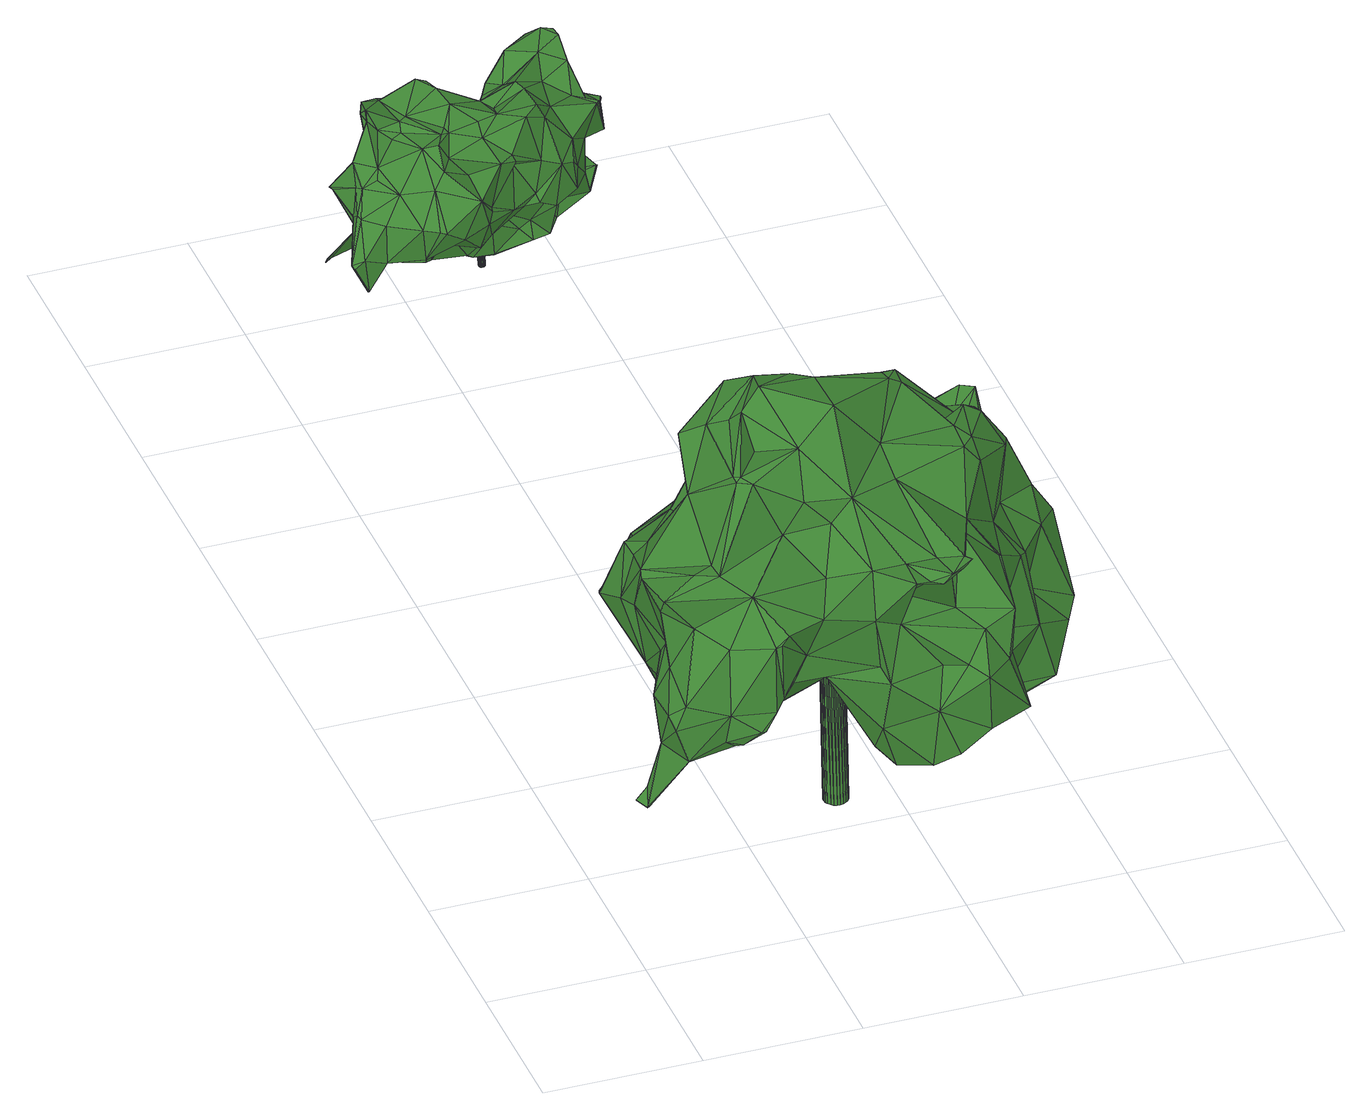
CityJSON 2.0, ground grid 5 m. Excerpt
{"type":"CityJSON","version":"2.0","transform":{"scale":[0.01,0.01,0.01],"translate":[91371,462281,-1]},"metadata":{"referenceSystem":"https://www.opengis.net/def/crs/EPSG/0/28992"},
"CityObjects":{
"tree1":{"type":"SolitaryVegetationObject","attributes":{"gtid":159,"crown_width_m":13.88,"crown_median_z":7.69,"trunk_H_m":7.8,"trunk_DBH_m":0.761,"trunk_radius_m":0.38,"trunk_base_height_m":-0.11,"original_gtid":"163"},"geometry":[{"type":"Solid","lod":"3","boundaries":[[[[0,1,2]],[[3,4,5]],[[6,7,8]],[[9,10,11]],[[12,13,14]],[[15,16,17]],[[18,19,20]],[[0,21,1]],[[22,23,24]],[[25,26,27]],[[28,27,26]],[[29,30,31]],[[32,30,33]],[[34,30,32]],[[35,36,37]],[[38,39,40]],[[41,42,43]],[[44,45,46]],[[47,48,49]],[[50,51,52]],[[53,54,55]],[[56,57,58]],[[9,59,48]],[[9,48,10]],[[60,61,62]],[[63,64,65]],[[66,67,68]],[[69,70,71]],[[72,73,74]],[[36,75,50]],[[73,72,65]],[[35,76,77]],[[78,79,80]],[[81,80,79]],[[21,82,83]],[[84,85,86]],[[87,19,88]],[[23,89,24]],[[0,90,21]],[[91,92,93]],[[94,95,96]],[[97,98,99]],[[100,38,40]],[[100,66,38]],[[101,102,95]],[[103,84,94]],[[103,94,16]],[[103,85,84]],[[21,104,47]],[[103,16,15]],[[58,69,105]],[[106,107,108]],[[109,110,111]],[[112,113,114]],[[115,116,61]],[[117,118,110]],[[119,26,120]],[[28,26,119]],[[49,48,59]],[[81,121,80]],[[32,122,34]],[[123,124,125]],[[126,97,127]],[[128,49,129]],[[130,131,132]],[[130,133,131]],[[37,106,76]],[[134,135,136]],[[53,55,91]],[[53,91,137]],[[15,10,138]],[[104,21,90]],[[63,139,64]],[[80,131,140]],[[141,142,39]],[[6,143,7]],[[80,144,131]],[[74,145,146]],[[2,147,148]],[[149,150,71]],[[151,60,152]],[[74,153,145]],[[147,154,155]],[[147,155,156]],[[32,33,157]],[[158,159,160]],[[161,68,67]],[[51,162,163]],[[33,164,165]],[[6,145,143]],[[7,136,8]],[[8,136,135]],[[73,65,64]],[[166,167,168]],[[119,81,169]],[[106,124,76]],[[164,29,170]],[[63,171,90]],[[83,1,21]],[[2,1,83]],[[85,172,126]],[[173,174,133]],[[93,175,137]],[[176,142,141]],[[177,178,37]],[[177,37,52]],[[179,180,181]],[[182,183,184]],[[152,60,62]],[[15,172,103]],[[6,168,23]],[[185,40,186]],[[185,186,187]],[[98,126,138]],[[98,138,10]],[[18,20,188]],[[164,157,165]],[[135,134,169]],[[32,157,170]],[[133,189,173]],[[190,191,159]],[[157,33,165]],[[72,74,12]],[[37,76,35]],[[153,192,193]],[[194,195,181]],[[32,170,122]],[[52,37,36]],[[117,173,189]],[[196,197,135]],[[107,163,108]],[[198,66,100]],[[198,110,66]],[[110,198,117]],[[199,200,151]],[[151,201,199]],[[161,67,202]],[[103,172,85]],[[172,138,126]],[[203,204,155]],[[205,206,207]],[[208,209,155]],[[16,210,11]],[[144,211,212]],[[213,130,132]],[[109,34,122]],[[109,111,34]],[[141,62,214]],[[214,176,141]],[[145,215,143]],[[145,153,215]],[[153,193,215]],[[73,153,74]],[[135,169,79]],[[79,196,135]],[[170,157,164]],[[183,216,217]],[[169,134,204]],[[87,20,19]],[[169,204,119]],[[218,219,220]],[[139,220,219]],[[190,36,35]],[[159,36,190]],[[13,188,221]],[[222,113,44]],[[175,70,69]],[[91,55,223]],[[224,162,225]],[[58,57,53]],[[5,140,174]],[[61,226,115]],[[12,14,72]],[[227,210,228]],[[227,11,210]],[[229,43,87]],[[125,124,106]],[[187,230,3]],[[213,35,77]],[[44,46,24]],[[182,231,183]],[[232,113,214]],[[233,93,234]],[[166,197,78]],[[166,235,197]],[[236,26,25]],[[25,27,149]],[[15,138,172]],[[237,238,239]],[[204,27,119]],[[150,27,204]],[[11,17,16]],[[33,30,164]],[[75,240,241]],[[117,198,3]],[[117,3,173]],[[110,118,111]],[[91,223,92]],[[209,208,56]],[[203,150,204]],[[3,242,4]],[[135,197,8]],[[72,14,65]],[[236,191,243]],[[207,213,205]],[[140,244,80]],[[49,245,246]],[[168,167,247]],[[168,247,23]],[[227,128,129]],[[60,151,200]],[[47,49,246]],[[47,104,48]],[[39,123,125]],[[210,225,228]],[[129,49,59]],[[129,59,227]],[[61,60,200]],[[171,248,127]],[[246,249,82]],[[112,44,113]],[[56,246,57]],[[250,141,39]],[[250,39,125]],[[131,174,140]],[[133,174,131]],[[15,17,10]],[[188,251,252]],[[252,114,188]],[[253,254,255]],[[232,214,116]],[[101,201,102]],[[101,229,226]],[[234,241,158]],[[23,145,6]],[[256,184,217]],[[100,185,187]],[[257,258,259]],[[243,191,190]],[[150,149,27]],[[22,260,146]],[[147,2,83]],[[93,241,234]],[[160,233,234]],[[51,163,178]],[[222,44,89]],[[222,89,230]],[[147,249,154]],[[147,83,249]],[[259,191,236]],[[261,262,263]],[[263,262,245]],[[218,63,90]],[[218,90,0]],[[167,4,247]],[[264,221,86]],[[108,163,265]],[[47,246,82]],[[254,46,45]],[[24,46,254]],[[148,0,2]],[[167,166,244]],[[10,17,11]],[[123,161,202]],[[123,266,161]],[[181,111,118]],[[267,242,89]],[[230,89,242]],[[268,128,269]],[[13,264,14]],[[196,79,78]],[[236,25,259]],[[270,136,271]],[[271,136,7]],[[198,100,3]],[[3,100,187]],[[202,67,122]],[[66,110,109]],[[191,259,258]],[[191,258,159]],[[151,272,201]],[[66,122,67]],[[109,122,66]],[[59,9,11]],[[213,132,205]],[[205,132,211]],[[127,248,273]],[[267,89,23]],[[126,98,97]],[[28,119,27]],[[264,273,14]],[[80,121,144]],[[210,95,102]],[[208,155,154]],[[137,58,53]],[[224,225,210]],[[96,95,210]],[[239,255,45]],[[64,192,73]],[[252,12,238]],[[260,238,12]],[[127,97,171]],[[49,128,245]],[[100,40,185]],[[42,87,43]],[[123,202,194]],[[123,39,266]],[[266,39,38]],[[159,258,160]],[[19,116,88]],[[115,88,116]],[[274,123,194]],[[188,13,251]],[[12,251,13]],[[252,251,12]],[[273,264,86]],[[254,45,255]],[[108,265,275]],[[199,101,226]],[[108,125,106]],[[108,250,125]],[[174,173,5]],[[249,56,154]],[[154,56,208]],[[203,209,276]],[[56,249,246]],[[116,19,277]],[[120,121,119]],[[179,130,180]],[[179,133,130]],[[147,156,231]],[[178,107,37]],[[106,37,107]],[[88,229,87]],[[115,229,88]],[[272,152,278]],[[83,82,249]],[[3,5,173]],[[18,277,19]],[[94,84,43]],[[84,41,43]],[[86,279,273]],[[266,68,161]],[[77,76,274]],[[77,274,194]],[[70,233,71]],[[147,231,148]],[[213,77,180]],[[213,180,130]],[[16,94,96]],[[184,143,215]],[[96,210,16]],[[192,139,219]],[[62,61,116]],[[214,62,116]],[[13,221,264]],[[257,160,258]],[[280,281,243]],[[207,281,213]],[[175,233,70]],[[93,233,175]],[[144,121,120]],[[148,219,218]],[[203,155,209]],[[108,141,250]],[[152,62,141]],[[175,58,137]],[[69,58,175]],[[230,186,222]],[[188,114,18]],[[222,186,176]],[[222,176,214]],[[232,116,277]],[[152,272,151]],[[59,11,227]],[[122,282,202]],[[200,226,61]],[[199,226,200]],[[282,194,202]],[[104,90,283]],[[171,283,90]],[[97,104,171]],[[171,104,283]],[[101,94,229]],[[146,260,12]],[[141,108,278]],[[141,278,152]],[[117,189,118]],[[179,118,189]],[[128,263,245]],[[188,20,42]],[[87,42,20]],[[22,146,23]],[[63,220,139]],[[93,92,241]],[[128,241,92]],[[268,241,128]],[[169,81,79]],[[274,124,123]],[[136,270,134]],[[204,134,270]],[[137,91,93]],[[156,155,216]],[[5,167,244]],[[196,78,197]],[[105,276,209]],[[24,89,44]],[[216,204,270]],[[284,119,121]],[[284,121,81]],[[277,113,232]],[[8,197,168]],[[66,68,38]],[[38,68,266]],[[8,168,6]],[[158,160,234]],[[182,192,231]],[[35,280,190]],[[167,5,4]],[[47,82,21]],[[36,50,52]],[[168,197,235]],[[50,162,51]],[[146,145,23]],[[114,113,18]],[[277,18,113]],[[181,195,34]],[[285,162,50]],[[285,50,268]],[[268,50,75]],[[268,75,241]],[[239,45,44]],[[252,238,237]],[[148,218,0]],[[190,280,243]],[[42,221,188]],[[3,230,242]],[[261,286,55]],[[255,238,253]],[[260,253,238]],[[189,133,179]],[[112,239,44]],[[204,216,155]],[[10,99,98]],[[48,99,10]],[[214,113,222]],[[194,180,77]],[[181,180,194]],[[223,286,261]],[[35,213,280]],[[171,63,248]],[[65,248,63]],[[22,24,254]],[[112,114,239]],[[114,237,239]],[[42,86,221]],[[56,58,105]],[[56,105,209]],[[143,256,7]],[[132,131,212]],[[132,212,211]],[[144,212,131]],[[223,55,286]],[[287,92,288]],[[92,223,288]],[[223,263,288]],[[233,160,257]],[[194,31,195]],[[282,31,194]],[[34,31,30]],[[195,31,34]],[[111,181,34]],[[233,257,71]],[[25,257,259]],[[149,257,25]],[[71,257,149]],[[229,94,43]],[[4,242,267]],[[95,94,101]],[[187,186,230]],[[14,273,248]],[[14,248,65]],[[218,220,63]],[[183,156,216]],[[146,12,74]],[[241,240,158]],[[52,51,177]],[[287,128,92]],[[284,81,119]],[[39,142,40]],[[186,40,142]],[[186,142,176]],[[280,213,281]],[[236,243,206]],[[177,51,178]],[[115,226,229]],[[207,206,243]],[[289,236,206]],[[243,281,207]],[[289,290,120]],[[247,4,267]],[[211,290,205]],[[206,205,290]],[[289,206,290]],[[114,252,237]],[[143,184,256]],[[271,7,256]],[[73,192,153]],[[122,170,282]],[[282,170,29]],[[30,29,164]],[[182,193,192]],[[192,219,231]],[[139,192,64]],[[41,86,42]],[[101,199,201]],[[84,86,41]],[[182,215,193]],[[184,215,182]],[[285,291,162]],[[148,231,219]],[[225,162,291]],[[268,291,285]],[[225,291,268]],[[29,31,282]],[[273,279,127]],[[126,279,85]],[[127,279,126]],[[85,279,86]],[[156,183,231]],[[184,183,217]],[[256,217,271]],[[270,217,216]],[[270,271,217]],[[23,247,267]],[[289,120,236]],[[120,26,236]],[[211,144,290]],[[120,290,144]],[[150,276,71]],[[150,203,276]],[[69,71,276]],[[105,69,276]],[[227,269,128]],[[228,269,227]],[[225,269,228]],[[225,268,269]],[[166,168,235]],[[274,76,124]],[[78,244,166]],[[201,224,102]],[[278,275,272]],[[210,102,224]],[[278,108,275]],[[201,272,275]],[[201,275,224]],[[78,80,244]],[[5,244,140]],[[265,163,275]],[[275,163,224]],[[163,162,224]],[[97,99,104]],[[48,104,99]],[[178,163,107]],[[179,181,118]],[[158,240,159]],[[261,263,223]],[[57,54,53]],[[288,263,287]],[[54,246,245]],[[57,246,54]],[[287,263,128]],[[245,262,54]],[[36,240,75]],[[36,159,240]],[[239,238,255]],[[253,260,254]],[[22,254,260]],[[54,292,55]],[[261,292,262]],[[262,292,54]],[[55,292,261]],[[293,294,295]],[[293,295,296]],[[296,295,297]],[[296,297,298]],[[295,294,299]],[[295,299,297]],[[297,299,300]],[[297,300,298]],[[299,294,301]],[[299,301,300]],[[300,301,302]],[[300,302,298]],[[301,294,303]],[[301,303,302]],[[302,303,304]],[[302,304,298]],[[303,294,305]],[[303,305,304]],[[304,305,306]],[[304,306,298]],[[305,294,307]],[[305,307,306]],[[306,307,308]],[[306,308,298]],[[307,294,309]],[[307,309,308]],[[308,309,310]],[[308,310,298]],[[309,294,311]],[[309,311,310]],[[310,311,312]],[[310,312,298]],[[311,294,313]],[[311,313,312]],[[312,313,314]],[[312,314,298]],[[313,294,315]],[[313,315,314]],[[314,315,316]],[[314,316,298]],[[315,294,317]],[[315,317,316]],[[316,317,318]],[[316,318,298]],[[317,294,319]],[[317,319,318]],[[318,319,320]],[[318,320,298]],[[319,294,321]],[[319,321,320]],[[320,321,322]],[[320,322,298]],[[321,294,323]],[[321,323,322]],[[322,323,324]],[[322,324,298]],[[323,294,325]],[[323,325,324]],[[324,325,326]],[[324,326,298]],[[325,294,327]],[[325,327,326]],[[326,327,328]],[[326,328,298]],[[327,294,329]],[[327,329,328]],[[328,329,330]],[[328,330,298]],[[329,294,331]],[[329,331,330]],[[330,331,332]],[[330,332,298]],[[331,294,333]],[[331,333,332]],[[332,333,334]],[[332,334,298]],[[333,294,335]],[[333,335,334]],[[334,335,336]],[[334,336,298]],[[335,294,337]],[[335,337,336]],[[336,337,338]],[[336,338,298]],[[337,294,339]],[[337,339,338]],[[338,339,340]],[[338,340,298]],[[339,294,341]],[[339,341,340]],[[340,341,342]],[[340,342,298]],[[341,294,293]],[[341,293,342]],[[342,293,296]],[[342,296,298]]]]}]},
"tree2":{"type":"SolitaryVegetationObject","attributes":{"gtid":281,"crown_width_m":6.94,"crown_median_z":3.52,"trunk_H_m":3.62,"trunk_DBH_m":0.207,"trunk_radius_m":0.104,"trunk_base_height_m":-0.1,"original_gtid":"286"},"geometry":[{"type":"Solid","lod":"3","boundaries":[[[[343,344,345]],[[346,347,348]],[[349,350,351]],[[352,353,354]],[[355,356,357]],[[358,359,360]],[[361,362,363]],[[364,365,366]],[[367,368,369]],[[370,371,372]],[[373,374,375]],[[357,356,376]],[[377,365,364]],[[378,379,380]],[[348,381,346]],[[382,383,384]],[[385,386,387]],[[375,372,388]],[[389,390,391]],[[392,393,394]],[[395,348,347]],[[396,397,398]],[[399,400,401]],[[357,402,355]],[[387,403,404]],[[405,406,407]],[[403,408,404]],[[395,347,378]],[[409,381,348]],[[410,411,384]],[[412,397,396]],[[413,357,376]],[[414,370,372]],[[414,372,375]],[[415,416,417]],[[369,368,418]],[[419,383,420]],[[383,421,420]],[[422,423,424]],[[366,396,398]],[[393,374,394]],[[425,426,427]],[[349,351,428]],[[429,430,352]],[[431,432,433]],[[433,432,370]],[[434,435,436]],[[376,437,413]],[[376,438,437]],[[439,440,359]],[[439,441,440]],[[442,443,444]],[[358,353,352]],[[430,358,352]],[[420,445,446]],[[447,350,448]],[[398,449,450]],[[398,450,364]],[[364,366,398]],[[402,451,452]],[[453,454,455]],[[456,457,458]],[[366,459,396]],[[434,412,460]],[[461,462,463]],[[405,464,465]],[[466,465,464]],[[404,408,411]],[[467,468,469]],[[413,470,357]],[[471,470,413]],[[472,473,420]],[[474,475,387]],[[442,476,477]],[[442,477,368]],[[405,465,478]],[[479,480,481]],[[375,374,414]],[[389,391,443]],[[344,482,367]],[[344,367,369]],[[367,482,483]],[[368,343,484]],[[373,481,480]],[[485,390,389]],[[478,486,487]],[[387,488,385]],[[454,453,478]],[[480,394,373]],[[374,373,394]],[[489,455,490]],[[411,491,384]],[[378,347,346]],[[492,409,348]],[[493,443,442]],[[494,361,456]],[[495,496,497]],[[370,498,371]],[[499,498,370]],[[433,370,414]],[[500,501,498]],[[358,430,462]],[[443,493,389]],[[415,495,416]],[[502,503,487]],[[504,458,505]],[[506,505,458]],[[392,479,507]],[[392,507,459]],[[462,430,463]],[[346,506,378]],[[508,496,495]],[[384,383,419]],[[509,510,511]],[[512,513,514]],[[468,424,490]],[[354,515,352]],[[354,516,515]],[[517,515,516]],[[494,362,361]],[[371,498,501]],[[508,495,518]],[[430,519,463]],[[463,519,461]],[[366,365,459]],[[453,520,478]],[[459,365,377]],[[412,436,397]],[[514,397,436]],[[363,521,361]],[[522,402,452]],[[344,343,368]],[[393,523,374]],[[402,362,355]],[[524,355,362]],[[524,362,494]],[[514,513,397]],[[525,417,389]],[[526,417,525]],[[526,525,389]],[[395,380,348]],[[348,380,492]],[[495,497,416]],[[497,417,416]],[[527,528,529]],[[469,466,467]],[[375,388,373]],[[472,519,530]],[[472,461,519]],[[505,506,381]],[[391,531,443]],[[467,532,468]],[[471,466,533]],[[534,424,535]],[[536,535,424]],[[451,407,452]],[[469,468,490]],[[469,490,455]],[[524,504,537]],[[343,345,526]],[[344,369,345]],[[485,535,538]],[[534,535,485]],[[350,537,539]],[[453,455,399]],[[354,540,516]],[[360,540,354]],[[409,492,410]],[[409,410,419]],[[396,541,412]],[[542,399,455]],[[499,440,498]],[[530,543,448]],[[418,526,345]],[[418,345,369]],[[384,419,410]],[[433,414,544]],[[545,520,401]],[[519,430,429]],[[519,429,543]],[[514,546,512]],[[440,441,498]],[[399,401,453]],[[492,380,410]],[[542,489,497]],[[489,547,497]],[[532,471,413]],[[471,532,466]],[[526,493,343]],[[484,343,493]],[[459,541,396]],[[356,524,376]],[[355,524,356]],[[529,548,503]],[[549,440,499]],[[428,512,546]],[[550,551,461]],[[425,448,539]],[[425,427,448]],[[503,475,474]],[[494,458,504]],[[542,455,489]],[[444,507,552]],[[479,552,507]],[[553,554,555]],[[354,556,360]],[[353,556,354]],[[517,432,515]],[[378,380,395]],[[373,388,476]],[[381,409,557]],[[558,381,557]],[[424,468,422]],[[477,476,388]],[[415,559,368]],[[560,415,368]],[[422,468,532]],[[514,438,546]],[[349,546,438]],[[522,452,528]],[[561,541,459]],[[426,425,505]],[[426,505,381]],[[414,374,523]],[[425,504,505]],[[426,473,530]],[[506,458,457]],[[519,543,530]],[[476,442,552]],[[455,454,469]],[[381,506,346]],[[524,494,504]],[[481,552,479]],[[530,473,472]],[[444,552,442]],[[447,448,562]],[[543,562,448]],[[530,427,426]],[[508,446,563]],[[425,539,504]],[[344,368,564]],[[438,565,437]],[[562,566,447]],[[358,360,556]],[[567,378,457]],[[457,378,506]],[[380,379,410]],[[411,410,379]],[[393,377,523]],[[527,363,362]],[[389,493,526]],[[530,448,427]],[[539,448,350]],[[521,568,361]],[[474,568,521]],[[544,523,433]],[[398,569,449]],[[364,450,555]],[[570,555,450]],[[502,475,503]],[[491,571,572]],[[491,572,573]],[[441,439,574]],[[510,423,422]],[[424,489,490]],[[509,423,510]],[[472,446,508]],[[420,446,472]],[[433,523,555]],[[364,555,523]],[[433,555,554]],[[575,437,565]],[[576,575,565]],[[434,436,412]],[[414,523,544]],[[429,577,578]],[[478,465,454]],[[413,437,575]],[[487,405,478]],[[415,574,495]],[[420,421,445]],[[358,551,359]],[[520,579,486]],[[520,486,478]],[[411,408,491]],[[349,376,537]],[[349,537,350]],[[407,580,405]],[[526,415,417]],[[459,377,392]],[[550,461,472]],[[385,581,386]],[[392,377,393]],[[479,394,480]],[[392,394,479]],[[518,574,439]],[[518,439,508]],[[526,559,415]],[[418,559,526]],[[418,368,559]],[[582,352,515]],[[405,580,451]],[[386,474,387]],[[473,557,583]],[[426,557,473]],[[539,537,504]],[[563,496,508]],[[509,536,423]],[[509,436,536]],[[412,541,460]],[[538,460,541]],[[536,424,423]],[[534,485,584]],[[534,584,547]],[[417,584,485]],[[419,557,409]],[[583,557,419]],[[503,406,487]],[[497,547,417]],[[389,417,485]],[[473,583,420]],[[419,420,583]],[[368,477,585]],[[453,401,520]],[[364,523,377]],[[444,541,561]],[[391,538,541]],[[406,503,548]],[[512,398,513]],[[397,513,398]],[[532,467,466]],[[497,496,542]],[[542,496,563]],[[542,563,399]],[[399,563,400]],[[578,577,566]],[[403,387,502]],[[403,502,487]],[[444,561,507]],[[370,432,499]],[[428,546,349]],[[522,527,402]],[[404,488,387]],[[567,586,379]],[[567,379,378]],[[545,382,384]],[[384,573,545]],[[376,349,438]],[[382,400,383]],[[386,581,474]],[[563,383,400]],[[405,487,406]],[[581,385,488]],[[581,488,457]],[[567,488,586]],[[567,457,488]],[[387,475,502]],[[373,476,481]],[[571,487,486]],[[571,486,579]],[[353,358,556]],[[447,569,351]],[[447,351,350]],[[398,512,569]],[[428,569,512]],[[428,351,569]],[[499,516,540]],[[436,435,536]],[[538,435,434]],[[491,573,384]],[[573,572,545]],[[582,429,352]],[[517,516,432]],[[549,499,540]],[[406,548,407]],[[564,368,367]],[[515,432,431]],[[445,421,383]],[[383,563,445]],[[563,446,445]],[[524,537,376]],[[527,362,402]],[[555,570,577]],[[514,565,438]],[[429,582,577]],[[543,566,562]],[[543,578,566]],[[443,531,444]],[[454,465,466]],[[459,507,561]],[[371,501,372]],[[585,388,501]],[[388,372,501]],[[456,361,568]],[[456,568,457]],[[581,457,568]],[[560,574,415]],[[581,568,474]],[[579,572,571]],[[569,587,449]],[[569,447,587]],[[450,587,570]],[[450,449,587]],[[587,447,566]],[[587,566,570]],[[560,441,574]],[[495,574,518]],[[498,560,500]],[[498,441,560]],[[560,368,500]],[[527,503,363]],[[503,521,363]],[[402,357,470]],[[527,529,503]],[[456,458,494]],[[586,488,379]],[[488,404,379]],[[411,379,404]],[[529,528,548]],[[491,403,571]],[[487,571,403]],[[424,534,489]],[[489,534,547]],[[435,538,535]],[[558,426,381]],[[508,588,472]],[[439,472,588]],[[439,588,508]],[[476,552,481]],[[436,565,514]],[[576,565,436]],[[521,503,474]],[[527,522,528]],[[520,572,579]],[[558,557,426]],[[491,408,403]],[[451,580,407]],[[452,407,548]],[[576,509,511]],[[452,548,528]],[[484,493,442]],[[483,482,589]],[[444,531,541]],[[391,541,531]],[[391,390,538]],[[485,538,390]],[[460,538,434]],[[422,590,510]],[[435,535,536]],[[547,584,417]],[[582,431,553]],[[515,431,582]],[[553,431,554]],[[433,554,431]],[[532,590,422]],[[413,590,532]],[[359,540,360]],[[359,549,540]],[[516,499,432]],[[510,590,511]],[[575,511,590]],[[575,590,413]],[[368,484,442]],[[469,591,466]],[[454,466,591]],[[454,591,469]],[[451,533,466]],[[451,464,405]],[[466,464,451]],[[553,555,577]],[[553,577,582]],[[545,572,520]],[[472,439,550]],[[471,533,470]],[[576,436,509]],[[402,533,451]],[[470,533,402]],[[461,551,462]],[[358,462,551]],[[585,477,388]],[[500,368,501]],[[368,585,501]],[[429,578,543]],[[439,551,550]],[[439,359,551]],[[359,440,549]],[[576,511,575]],[[545,401,382]],[[400,382,401]],[[566,577,570]],[[344,589,482]],[[564,589,344]],[[564,367,589]],[[367,483,589]],[[592,593,594]],[[592,594,595]],[[595,594,596]],[[595,596,597]],[[594,593,598]],[[594,598,596]],[[596,598,599]],[[596,599,597]],[[598,593,600]],[[598,600,599]],[[599,600,601]],[[599,601,597]],[[600,593,602]],[[600,602,601]],[[601,602,603]],[[601,603,597]],[[602,593,604]],[[602,604,603]],[[603,604,605]],[[603,605,597]],[[604,593,606]],[[604,606,605]],[[605,606,607]],[[605,607,597]],[[606,593,608]],[[606,608,607]],[[607,608,609]],[[607,609,597]],[[608,593,610]],[[608,610,609]],[[609,610,611]],[[609,611,597]],[[610,593,612]],[[610,612,611]],[[611,612,613]],[[611,613,597]],[[612,593,614]],[[612,614,613]],[[613,614,615]],[[613,615,597]],[[614,593,616]],[[614,616,615]],[[615,616,617]],[[615,617,597]],[[616,593,618]],[[616,618,617]],[[617,618,619]],[[617,619,597]],[[618,593,620]],[[618,620,619]],[[619,620,621]],[[619,621,597]],[[620,593,622]],[[620,622,621]],[[621,622,623]],[[621,623,597]],[[622,593,624]],[[622,624,623]],[[623,624,625]],[[623,625,597]],[[624,593,626]],[[624,626,625]],[[625,626,627]],[[625,627,597]],[[626,593,628]],[[626,628,627]],[[627,628,629]],[[627,629,597]],[[628,593,630]],[[628,630,629]],[[629,630,631]],[[629,631,597]],[[630,593,632]],[[630,632,631]],[[631,632,633]],[[631,633,597]],[[632,593,634]],[[632,634,633]],[[633,634,635]],[[633,635,597]],[[634,593,636]],[[634,636,635]],[[635,636,637]],[[635,637,597]],[[636,593,638]],[[636,638,637]],[[637,638,639]],[[637,639,597]],[[638,593,640]],[[638,640,639]],[[639,640,641]],[[639,641,597]],[[640,593,592]],[[640,592,641]],[[641,592,595]],[[641,595,597]]]]}]}
},
"vertices":[
[1399,1042,1170],[1405,1076,1139],[1362,1078,1161],[410,216,1180],[569,396,1250],[342,314,1208],[781,546,1565],[780,713,1559],[595,680,1589],[1388,917,611],[1402,886,609],[1263,812,558],[1129,360,1203],[1244,383,1031],[1262,503,1067],[1359,632,545],[1333,611,527],[1345,641,535],[1116,159,943],[1095,60,836],[1184,140,834],[1428,1057,1042],[961,149,1237],[777,373,1349],[863,145,1241],[478,1054,950],[435,935,1064],[654,1033,1055],[505,910,1085],[78,193,595],[74,197,596],[146,220,746],[56,141,563],[36,184,567],[121,206,736],[322,692,514],[538,875,569],[352,660,517],[440,84,850],[471,138,846],[469,107,878],[1230,282,635],[1219,214,803],[1233,241,617],[886,113,1185],[941,30,1226],[911,62,1219],[1292,1109,873],[1376,920,780],[1226,1125,790],[616,871,610],[601,701,764],[547,854,595],[960,1308,770],[1036,1242,660],[993,1330,533],[1026,1241,856],[984,1285,809],[921,1307,809],[1344,917,629],[855,202,490],[942,123,520],[803,177,647],[1366,683,1228],[1296,699,1328],[1349,637,1236],[301,97,859],[282,89,776],[387,72,797],[817,1311,869],[710,1311,865],[672,1309,910],[1224,510,1291],[1215,559,1346],[1178,518,1346],[600,937,571],[370,531,540],[235,550,723],[439,465,1442],[454,744,1446],[356,631,1291],[386,800,1393],[1257,1171,997],[1280,1152,1063],[1408,359,581],[1499,504,664],[1371,399,746],[1247,130,654],[1110,83,639],[793,241,1170],[1376,905,1070],[906,1258,544],[892,1138,509],[746,1194,504],[1282,405,486],[1232,459,557],[1264,503,562],[1531,733,902],[1435,803,748],[1434,833,797],[444,103,1063],[1199,437,594],[1081,573,625],[1409,449,562],[1398,890,941],[861,1239,916],[490,494,607],[524,530,644],[585,414,677],[121,73,862],[162,99,922],[118,132,880],[897,261,1051],[865,197,991],[1054,247,977],[1019,99,559],[956,109,718],[247,271,1070],[174,277,946],[513,928,1233],[388,872,1076],[406,733,1125],[154,53,760],[466,304,689],[439,476,598],[502,327,686],[1545,586,686],[1457,629,931],[1053,1070,662],[1231,957,844],[179,604,957],[159,489,1161],[153,648,959],[152,461,1148],[604,860,1499],[622,804,1542],[725,772,1546],[836,1243,584],[1480,628,650],[1278,718,1335],[335,369,1213],[674,314,773],[517,157,889],[999,675,1528],[255,695,1108],[927,548,1397],[940,452,1327],[1138,1069,1070],[1314,998,1120],[706,1165,1027],[725,1164,1051],[881,303,500],[807,259,531],[1175,604,1366],[1035,1159,1094],[912,1010,1187],[1073,896,1275],[57,143,559],[657,1100,562],[473,1018,544],[640,1138,676],[337,90,753],[764,641,660],[762,635,660],[69,189,567],[39,183,563],[457,452,1444],[488,427,1428],[651,493,1477],[562,890,1483],[65,146,561],[1462,724,1012],[1502,543,636],[159,285,1176],[271,338,1213],[785,1195,627],[796,183,866],[415,677,659],[519,567,672],[199,377,964],[198,424,907],[132,302,842],[1206,694,1348],[1006,796,1371],[1035,726,1519],[462,98,1073],[561,168,970],[484,100,1099],[1221,193,969],[154,302,1132],[351,890,543],[370,950,712],[1246,716,1352],[1161,640,1368],[297,269,758],[147,264,789],[510,703,1474],[536,667,1519],[326,181,1034],[1021,271,564],[921,269,491],[963,339,645],[319,113,739],[838,1169,1110],[718,1006,1287],[138,792,886],[192,844,903],[150,825,872],[1017,1176,1100],[975,1198,1100],[1087,599,614],[212,784,1059],[210,692,1070],[218,610,739],[813,135,830],[1041,685,1500],[924,905,1296],[986,792,1385],[1319,930,1110],[1159,844,1257],[1170,817,1222],[1200,304,827],[781,178,1034],[957,1276,525],[930,561,718],[974,779,748],[1031,262,562],[1140,877,610],[1103,832,685],[1136,213,577],[612,159,1091],[1133,861,1268],[983,159,844],[673,1190,702],[694,1152,522],[544,577,1434],[319,1025,906],[973,280,1206],[1035,108,1248],[987,99,1218],[602,970,565],[841,1030,568],[669,297,1136],[362,909,729],[444,448,1431],[1088,1208,674],[1210,1236,791],[634,396,1351],[1333,642,1030],[1221,1191,1024],[543,343,694],[1238,384,1032],[1102,349,1180],[1048,81,1258],[977,49,1242],[1018,74,1236],[994,728,1517],[684,1103,885],[557,971,780],[409,1116,865],[1034,110,1253],[1011,1299,527],[1017,1283,536],[1011,1259,543],[1337,471,949],[734,486,797],[401,73,796],[712,374,1272],[850,979,608],[934,952,745],[797,847,1344],[877,748,1416],[794,376,750],[1363,505,936],[350,494,732],[791,425,767],[813,1218,1018],[1046,107,863],[722,367,755],[1372,523,797],[343,750,621],[297,776,826],[188,175,750],[1374,831,1005],[499,746,1246],[696,833,745],[1001,1303,525],[975,1219,579],[971,1235,543],[293,822,946],[222,799,1049],[855,876,760],[1012,1301,532],[863,652,90],[825,652,89],[862,662,90],[844,642,870],[842,652,870],[806,642,869],[858,671,90],[838,661,870],[852,679,90],[832,669,870],[844,685,90],[824,675,870],[834,689,90],[815,679,870],[825,690,90],[805,680,869],[815,689,89],[795,679,869],[806,685,89],[786,675,869],[798,679,89],[778,668,868],[792,671,88],[772,661,868],[788,661,88],[769,651,868],[787,652,88],[768,642,868],[788,642,88],[769,632,868],[792,633,88],[773,623,868],[799,625,88],[779,615,868],[807,619,88],[787,609,868],[816,615,88],[796,605,868],[826,614,88],[806,604,868],[835,615,89],[816,605,869],[844,619,89],[825,609,869],[852,625,89],[833,615,869],[858,633,90],[839,623,869],[862,643,90],[842,633,870],
[392,3613,241],[305,3601,224],[369,3631,235],[1078,3785,724],[1075,3822,721],[1046,3846,717],[900,3436,542],[867,3472,680],[794,3389,616],[477,3667,703],[475,3691,695],[430,3689,694],[1028,3473,469],[1009,3456,498],[1024,3461,399],[505,3692,689],[527,3633,649],[469,3665,686],[1166,3628,468],[1087,3580,485],[1125,3655,450],[540,3350,572],[527,3266,480],[544,3258,475],[290,3593,230],[370,3561,338],[304,3602,227],[345,3525,604],[295,3589,488],[340,3486,540],[274,3337,375],[326,3398,487],[320,3418,489],[966,3434,515],[484,3298,476],[1084,3782,645],[1039,3829,555],[1026,3918,650],[1005,3756,697],[922,3778,376],[882,3763,464],[920,3877,473],[1199,3756,495],[1201,3755,489],[1195,3781,481],[321,3453,463],[525,3532,210],[575,3509,218],[560,3486,225],[385,3337,358],[388,3352,478],[312,3326,388],[1060,3841,701],[607,3276,429],[695,3309,443],[665,3291,544],[856,3725,209],[893,3746,343],[935,3756,291],[1066,3517,406],[1101,3854,440],[1090,3873,475],[1109,3727,278],[1110,3728,281],[1166,3690,299],[1086,3872,460],[922,3820,679],[983,3829,554],[1060,3877,498],[670,3320,358],[952,3443,364],[352,3462,550],[502,3629,310],[605,3664,236],[604,3661,234],[368,3632,238],[857,3802,591],[826,3758,556],[875,3742,493],[901,3506,212],[776,3492,200],[775,3493,197],[912,3615,679],[897,3651,684],[809,3595,644],[801,3376,599],[537,3605,673],[601,3699,730],[440,3579,663],[410,3585,697],[406,3479,600],[607,3424,355],[684,3473,229],[734,3400,337],[894,3426,399],[887,3444,422],[576,3648,534],[455,3590,518],[485,3678,450],[415,3482,324],[496,3517,219],[451,3423,346],[775,3682,449],[755,3689,452],[727,3462,645],[796,3528,671],[664,3411,560],[578,3381,610],[1107,3587,285],[1106,3589,287],[886,3732,192],[954,3702,175],[817,3656,209],[1136,3595,598],[1113,3647,578],[1069,3645,598],[500,3317,356],[585,3411,352],[635,3704,712],[601,3701,728],[636,3702,714],[1039,3652,295],[987,3674,257],[999,3575,225],[949,3529,224],[901,3509,211],[854,3628,251],[1019,3498,396],[973,3562,274],[715,3688,578],[808,3715,592],[1181,3727,472],[1130,3792,472],[354,3407,398],[348,3455,441],[984,3746,204],[329,3337,268],[279,3320,369],[326,3338,269],[283,3584,224],[281,3584,226],[462,3557,244],[601,3518,224],[1022,3840,304],[1088,3798,285],[1157,3777,501],[758,3587,229],[786,3563,218],[1038,3824,465],[1023,3919,651],[462,3557,240],[1128,3586,596],[616,3649,312],[714,3676,312],[656,3682,221],[362,3603,486],[406,3565,604],[400,3599,416],[302,3581,482],[1106,3829,442],[1062,3726,408],[979,3577,625],[995,3693,634],[1086,3728,665],[385,3339,356],[695,3670,443],[768,3494,307],[862,3522,250],[796,3512,333],[714,3345,476],[713,3336,465],[802,3395,415],[409,3590,733],[398,3609,713],[407,3590,733],[635,3624,438],[653,3663,710],[965,3785,277],[1161,3700,465],[1009,3611,407],[447,3401,545],[1025,3508,543],[550,3610,310],[451,3631,223],[1071,3635,448],[1039,3652,298],[1047,3692,304],[777,3626,658],[528,3495,352],[957,3514,217],[1009,3583,286],[670,3493,227],[677,3483,224],[701,3469,221],[935,3502,643],[575,3480,234],[913,3509,690],[456,3606,672],[552,3403,348],[816,3655,212],[671,3592,694],[398,3461,570],[939,3778,366],[817,3451,537],[717,3594,248],[1163,3690,300],[488,3578,635],[647,3645,635],[583,3648,650],[398,3400,368],[506,3558,652],[479,3557,635],[538,3458,652],[475,3690,692],[891,3745,612],[893,3742,611],[392,3615,243],[445,3628,413],[499,3339,358],[732,3514,668],[801,3718,363],[292,3591,230],[844,3422,402],[636,3502,657],[1075,3693,510],[1167,3637,476],[745,3351,620],[580,3435,670],[1023,3840,307],[1008,3862,308],[1000,3801,461],[507,3658,430],[925,3462,376],[826,3454,398],[612,3501,658],[632,3534,656],[1008,3863,305],[1163,3689,298],[1187,3724,499],[512,3586,672],[825,3743,590],[650,3524,244],[356,3546,470],[1131,3774,484],[611,3431,619],[688,3625,509],[284,3583,227],[899,3526,271],[961,3662,260],[785,3602,91],[775,3602,90],[785,3605,91],[762,3585,453],[761,3588,453],[751,3585,452],[784,3608,91],[760,3590,453],[782,3610,91],[758,3592,453],[780,3611,91],[756,3594,453],[777,3612,91],[753,3595,453],[774,3612,90],[751,3595,452],[772,3612,90],[748,3594,452],[769,3611,90],[746,3593,452],[767,3609,90],[744,3592,452],[766,3607,90],[742,3589,452],[765,3604,89],[741,3587,451],[765,3602,89],[741,3584,451],[765,3599,89],[741,3581,451],[766,3596,89],[743,3579,451],[768,3594,89],[744,3577,451],[770,3593,89],[746,3575,451],[773,3592,89],[749,3574,451],[776,3592,90],[752,3574,451],[778,3592,90],[754,3575,452],[781,3593,90],[757,3576,452],[783,3595,90],[759,3578,452],[784,3597,90],[760,3580,452],[785,3600,91],[761,3582,452]
]}
